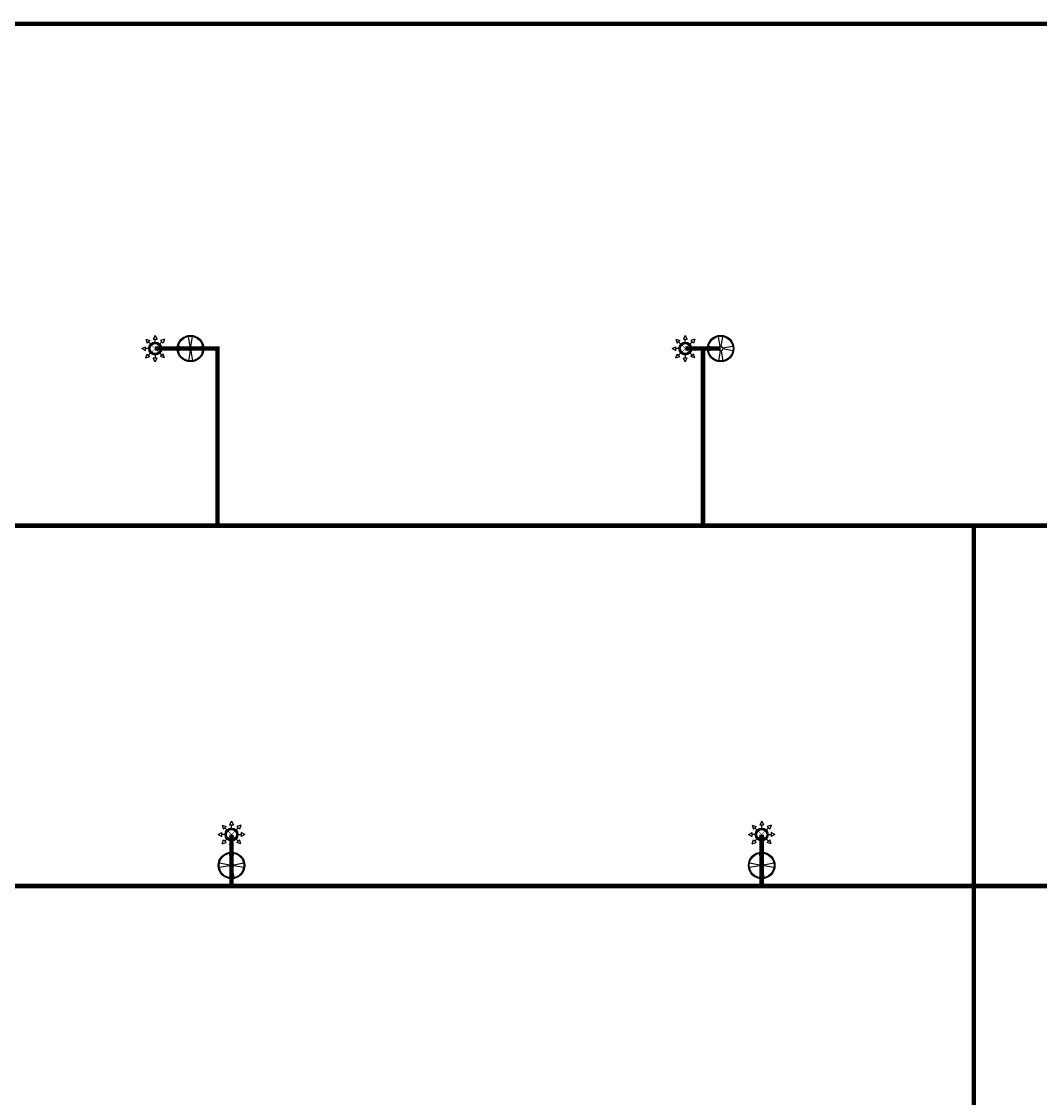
# Model space of a CAD drawing. Header units: millimetres. Extents: x -194958 to 83200, y -72620 to 64568.
# Drawn here: x 40944 to 46710, y 15231 to 21326 of the extents above; entities that cross this region are included whole.
import ezdxf

# ---------------------------------------------------------------- set-up
doc = ezdxf.new("R2010")
doc.units = ezdxf.units.MM
doc.header["$LTSCALE"] = 200
doc.linetypes.add('CONTINOUS', pattern=[0])
for name, color, linetype, lineweight in [('_GD-M-FP-PenSpr-68°C', 150, 'Continuous', 30), ('_GD-M-FP-SprnBrn-100mm', 7, 'CONTINOUS', 30), ('_GD-M-FP-SprnBrn-150mm', 113, 'CONTINOUS', 30), ('_GD-M-FP-SprnBrn-25mm', 1, 'CONTINOUS', 30), ('_GD-M-FP-SprnBrn-40mm', 3, 'CONTINOUS', 30), ('_GD-M-FP-SprnBrn-50mm', 4, 'CONTINOUS', 30), ('_GD-M-FP-SprnBrn-80mm', 6, 'CONTINOUS', 30), ('_GD-M-FP-UprSpr', 150, 'Continuous', 30)]:
    doc.layers.add(name, color=color, linetype=linetype, lineweight=lineweight)

# ---------------------------------------------------------------- blocks, each defined once
blk = doc.blocks.new('0137-T2-P-FF-6-108$0$0137-T2-P-FF-17-119-RCP$0$0137-T2-P-FF-13-115-RCP$0$PENDANT SPRINKLER')
at = {"lineweight": 30}
h = blk.add_hatch(color=256, dxfattribs=at)
h.paths.add_polyline_path([(36.6, 0, 1), (-36.6, 0, 1)])
h.paths.add_polyline_path([(-28.6, 0, -1), (28.6, 0, -1)], flags=16)
for p, q in [((0, 75), (-10.6, 53.9)), ((0, 75), (10.6, 53.9)), ((-75, 0), (-53.9, 10.6)), ((-53.9, -10.6), (-53.9, 10.6)), ((-53, 53), (-30.6, 45.6)), ((-53, 53), (-45.6, 30.6)), ((-45.6, 30.6), (-30.6, 45.6)), ((-20.2, 20.2), (-38.1, 38.1)), ((-10.6, 53.9), (10.6, 53.9)), ((0, 28.6), (0, 53.9)), ((20.2, 20.2), (38.1, 38.1)), ((53, 53), (30.6, 45.6)), ((30.6, 45.6), (45.6, 30.6)), ((53, 53), (45.6, 30.6)), ((75, 0), (53.9, 10.6)), ((53.9, 10.6), (53.9, -10.6)), ((-75, 0), (-53.9, -10.6)), ((-28.6, 0), (-53.9, 0)), ((-53, -53), (-45.6, -30.6)), ((-53, -53), (-30.6, -45.6)), ((-45.6, -30.6), (-30.6, -45.6)), ((-20.2, -20.2), (-38.1, -38.1)), ((0, -75), (-10.6, -53.9)), ((10.6, -53.9), (-10.6, -53.9)), ((0, -28.6), (0, -53.9)), ((0, -75), (10.6, -53.9)), ((20.2, -20.2), (38.1, -38.1)), ((28.6, 0), (53.9, 0)), ((45.6, -30.6), (30.6, -45.6)), ((53, -53), (30.6, -45.6)), ((53, -53), (45.6, -30.6)), ((75, 0), (53.9, -10.6))]:
    blk.add_line(p, q, dxfattribs=at)
at = {"lineweight": 30, "const_width": 2.84}
for points in [[(-20.2, -20.2), (20.2, 20.2)], [(20.2, -20.2), (-20.2, 20.2)]]:
    blk.add_lwpolyline(points, dxfattribs=at)
at = {"lineweight": 30}
for radius in [36.6, 28.6]:
    blk.add_circle((0, 0), radius, dxfattribs=at)
blk = doc.blocks.new('0137-T2-P-FF-6-108$0$0137-T2-P-FF-17-119-RCP$0$0137-T2-P-FF-13-115-RCP$0$Upright sprinkler')
at = {"linetype": 'Continuous'}
h = blk.add_hatch(color=256, dxfattribs=at)
h.paths.add_polyline_path([(75, 0, 1), (-75, 0, 1)])
h.paths.add_polyline_path([(-70, 0, -1), (70, 0, -1)], flags=16)
for p, q in [((-2.2, 12.3), (-12.2, 68.9)), ((2.2, 12.3), (12.2, 68.9)), ((-12.3, 2.2), (-68.9, 12.2)), ((68.9, 12.2), (12.3, 2.2)), ((-12.3, -2.2), (-68.9, -12.2)), ((-2.2, -12.3), (-12.2, -68.9)), ((2.2, -12.3), (12.2, -68.9)), ((68.9, -12.2), (12.3, -2.2))]:
    blk.add_line(p, q, dxfattribs=at)
for radius in [75, 70]:
    blk.add_circle((0, 0), radius, dxfattribs=at)
for start, end in [(100, 170), (10, 80), (190, 260), (280, 350)]:
    blk.add_arc((0, 0), 12.5, start, end, dxfattribs=at)

msp = doc.modelspace()

# ---------------------------------------------------------------- linework, layer by layer
at = {"layer": '_GD-M-FP-SprnBrn-100mm', "const_width": 25}
msp.add_lwpolyline([(38800, 18472.8), (46582.4, 18472.8)], dxfattribs=at)
at = {"layer": '_GD-M-FP-SprnBrn-150mm', "const_width": 25}
msp.add_lwpolyline([(51188.6, 21313.5), (28594.2, 21313.5)], dxfattribs=at)
at = {"layer": '_GD-M-FP-SprnBrn-25mm', "const_width": 25}
for points in [[(41700, 19475), (42052.6, 19475), (42052.6, 18472.8)], [(44700, 19475), (44900, 19475)], [(44800, 19475), (44800, 18472.8)], [(42132.1, 16725), (42132.1, 16433.7)], [(45132.1, 16725), (45132.1, 16433.7)], [(39132.1, 16433.7), (41882.1, 16433.7)]]:
    msp.add_lwpolyline(points, dxfattribs=at)
at = {"layer": '_GD-M-FP-SprnBrn-40mm', "const_width": 25}
for points in [[(46582.4, 18472.8), (48398, 18472.8)], [(41882.1, 16433.7), (44882.1, 16433.7)], [(46384.1, 16433.7), (48382.1, 16433.7)]]:
    msp.add_lwpolyline(points, dxfattribs=at)
at = {"layer": '_GD-M-FP-SprnBrn-50mm', "const_width": 25}
msp.add_lwpolyline([(44882.1, 16433.7), (46384.1, 16433.7)], dxfattribs=at)
at = {"layer": '_GD-M-FP-SprnBrn-80mm', "const_width": 25}
msp.add_lwpolyline([(46332.4, 18472.8), (46332.4, 13140.2)], dxfattribs=at)

# ---------------------------------------------------------------- block references
at = {"layer": '_GD-M-FP-PenSpr-68°C', "rotation": 3.620637389900147e-06}
for p in [(41700, 19475), (44700, 19475), (42132.1, 16725), (45132.1, 16725)]:
    msp.add_blockref('0137-T2-P-FF-6-108$0$0137-T2-P-FF-17-119-RCP$0$0137-T2-P-FF-13-115-RCP$0$PENDANT SPRINKLER', p, dxfattribs=at)
at = {"layer": '_GD-M-FP-UprSpr'}
for p in [(41900, 19475), (44900, 19475), (42132.1, 16550), (45132.1, 16550)]:
    msp.add_blockref('0137-T2-P-FF-6-108$0$0137-T2-P-FF-17-119-RCP$0$0137-T2-P-FF-13-115-RCP$0$Upright sprinkler', p, dxfattribs=at)

doc.saveas('drawing.dxf')
